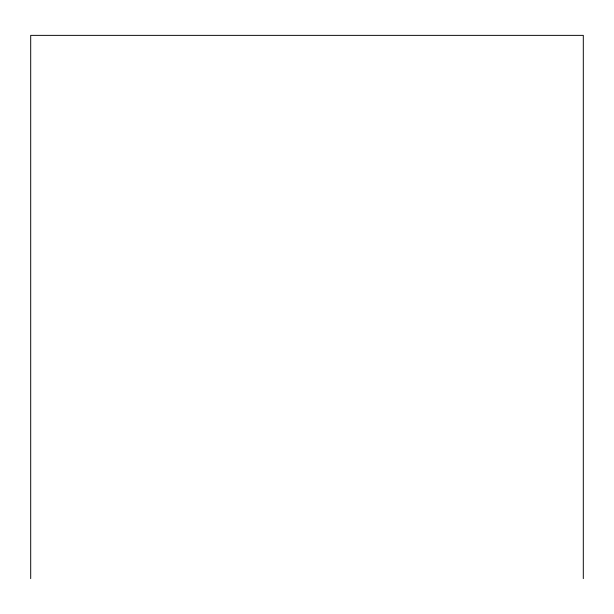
<?xml version="1.0" encoding="UTF-8"?>
<svg xmlns="http://www.w3.org/2000/svg" width="614" height="614" viewBox="0 0 614 614"><rect width="100%" height="100%" fill="white"/><g stroke="black" fill="none" stroke-linecap="round" stroke-linejoin="round"><path stroke-width="0.92" d="M583.3 578.634L583.3 35.366L30.7 35.366L30.7 578.634"/></g></svg>
